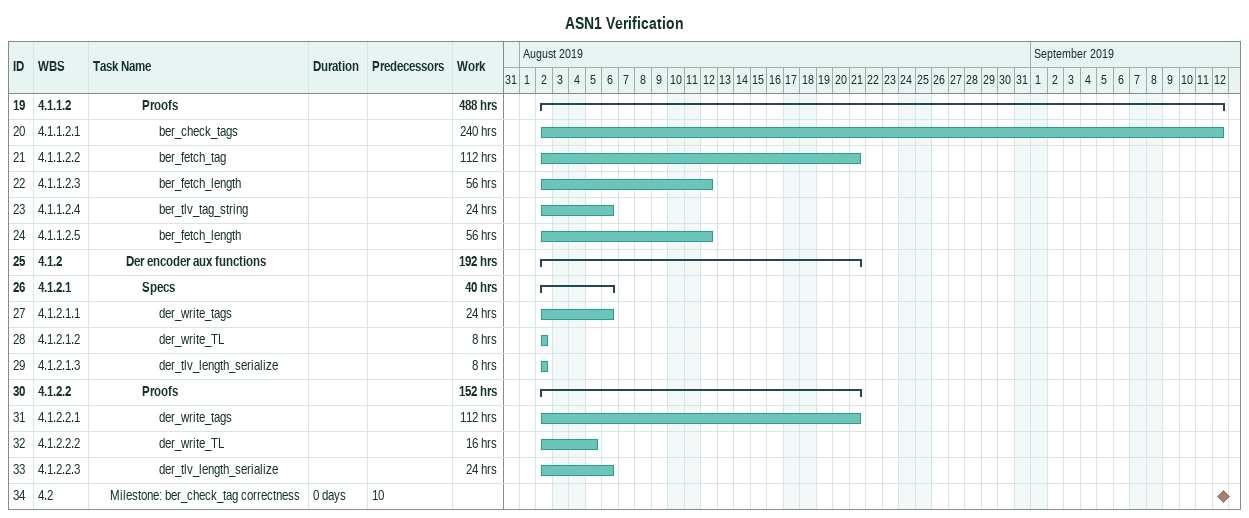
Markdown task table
ASN1 Verification

| ID | WBS | Task | Duration | Start | Finish | Predecessors | Work (h) |
|---|---|---|---|---|---|---|---|
| 19 | 4.1.1.2 | **Proofs** |  | 2019-08-02 | 2019-09-12 |  | 488 |
| 20 | 4.1.1.2.1 | ber_check_tags |  | 2019-08-02 | 2019-09-12 |  | 240 |
| 21 | 4.1.1.2.2 | ber_fetch_tag |  | 2019-08-02 | 2019-08-21 |  | 112 |
| 22 | 4.1.1.2.3 | ber_fetch_length |  | 2019-08-02 | 2019-08-12 |  | 56 |
| 23 | 4.1.1.2.4 | ber_tlv_tag_string |  | 2019-08-02 | 2019-08-06 |  | 24 |
| 24 | 4.1.1.2.5 | ber_fetch_length |  | 2019-08-02 | 2019-08-12 |  | 56 |
| 25 | 4.1.2 | **Der encoder aux functions** |  | 2019-08-02 | 2019-08-21 |  | 192 |
| 26 | 4.1.2.1 | **Specs** |  | 2019-08-02 | 2019-08-06 |  | 40 |
| 27 | 4.1.2.1.1 | der_write_tags |  | 2019-08-02 | 2019-08-06 |  | 24 |
| 28 | 4.1.2.1.2 | der_write_TL |  | 2019-08-02 | 2019-08-02 |  | 8 |
| 29 | 4.1.2.1.3 | der_tlv_length_serialize |  | 2019-08-02 | 2019-08-02 |  | 8 |
| 30 | 4.1.2.2 | **Proofs** |  | 2019-08-02 | 2019-08-21 |  | 152 |
| 31 | 4.1.2.2.1 | der_write_tags |  | 2019-08-02 | 2019-08-21 |  | 112 |
| 32 | 4.1.2.2.2 | der_write_TL |  | 2019-08-02 | 2019-08-05 |  | 16 |
| 33 | 4.1.2.2.3 | der_tlv_length_serialize |  | 2019-08-02 | 2019-08-06 |  | 24 |
| 34 | 4.2 | Milestone: ber_check_tag correctness | 0d | 2019-09-12 | 2019-09-12 | 10 |  |
